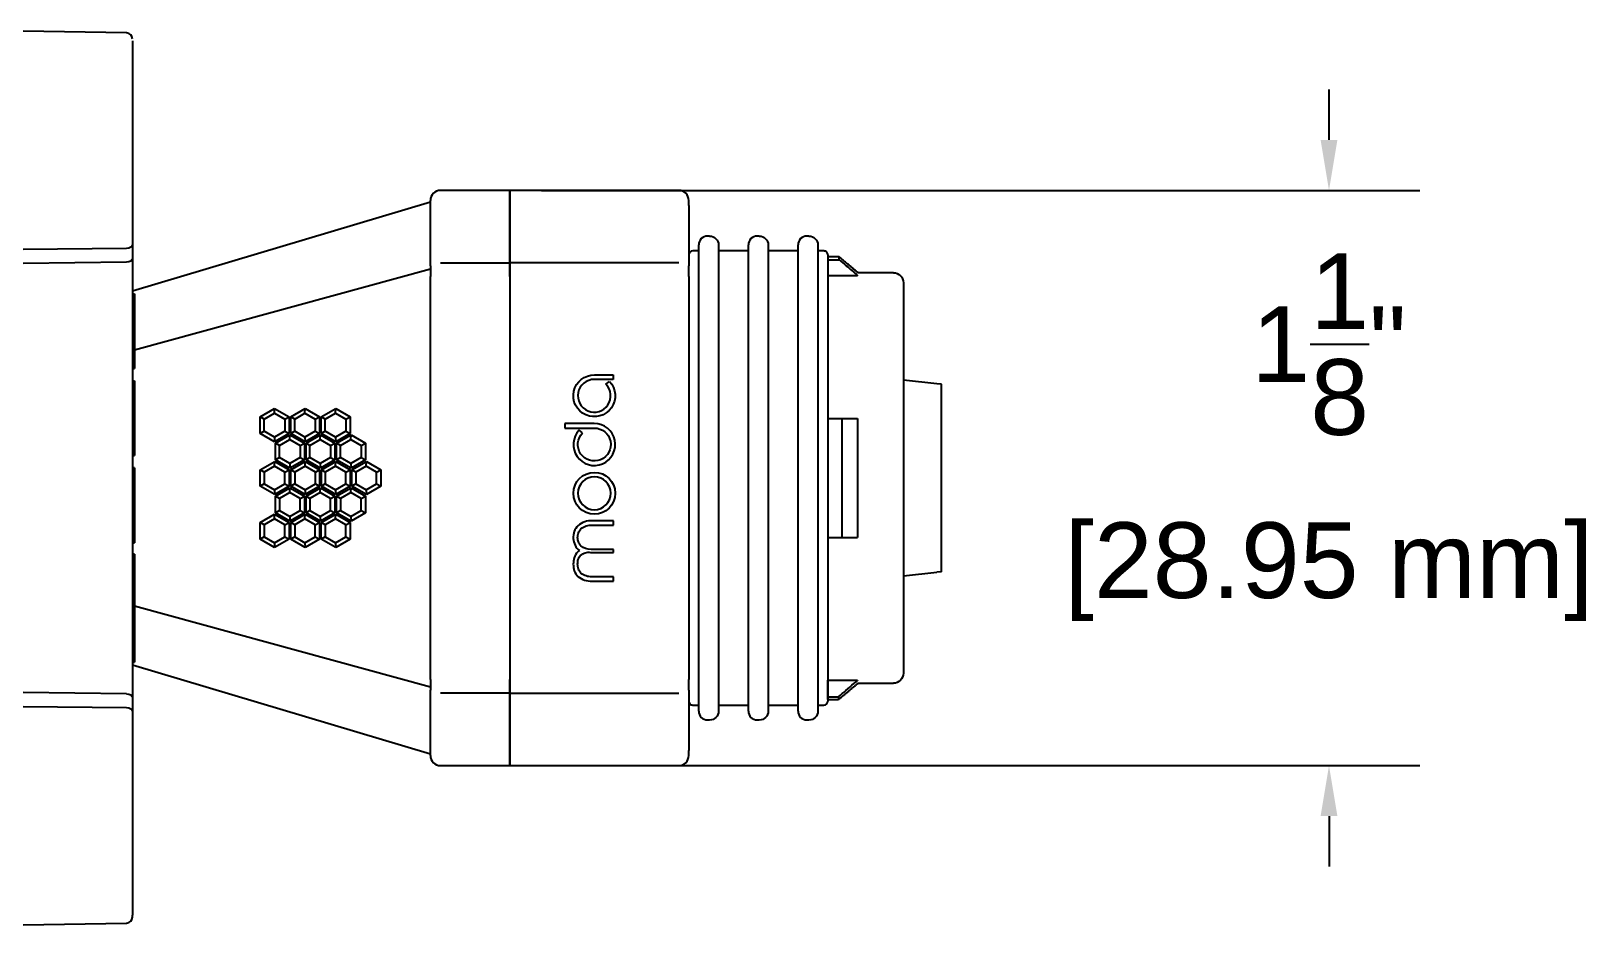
# Model space of a CAD drawing. Header units: inches. Extents: x -1 to 22.2, y 2.7 to 16.5.
# Drawn here: x 16.844 to 19.925, y 13.865 to 15.636 of the extents above; entities that cross this region are included whole.
import ezdxf

# ---------------------------------------------------------------- set-up
doc = ezdxf.new("R2010")
doc.units = ezdxf.units.IN
doc.header["$MEASUREMENT"] = 0
doc.layers.get('Defpoints').update_dxf_attribs({"color": 1})
doc.layers.add('Graze 2.0', color=7, linetype='Continuous')
doc.styles.get("Standard").update_dxf_attribs({"font": 'Arial.ttf'})
doc.dimstyles.new('.1 DIM', dxfattribs={"dimscale": 0, "dimtxt": 0.15, "dimasz": 0.1, "dimexe": 0.18, "dimexo": 0.0625, "dimgap": 0.09, "dimtad": 0, "dimtih": 1, "dimtoh": 1, "dimdec": 5, "dimzin": 0, "dimdsep": 46, "dimlunit": 4, "dimtxsty": 'Standard', "dimcen": 0.09, "dimadec": 0, "dimazin": 0, "dimtfac": 1, "dimtdec": 5, "dimtofl": 0, "dimtmove": 0, "dimatfit": 3, "dimfxl": 1, "dimtolj": 1, "dimtzin": 0, "dimarcsym": 0})

# ---------------------------------------------------------------- blocks, each defined once
blk = doc.blocks.new('*D15')
at = {"layer": 'Defpoints', "color": 0, "lineweight": -2, "transparency": 16777216}
for p, q in [((19.4162, 15.4199), (19.4162, 15.5199)), ((17.8557, 15.3199), (19.5962, 15.3199)), ((17.8557, 14.1802), (19.5962, 14.1802)), ((19.4162, 14.0802), (19.4162, 13.9802))]:
    blk.add_line(p, q, dxfattribs=at)
at = {"layer": 'Defpoints', "color": 0, "transparency": 16777216}
for p in [(17.7932, 15.3199), (17.7932, 14.1802), (19.4162, 14.1802)]:
    blk.add_point(p, dxfattribs=at)
for points in [[(19.3995, 15.4199), (19.4328, 15.4199), (19.4162, 15.3199)], [(19.3995, 14.0802), (19.4328, 14.0802), (19.4162, 14.1802)]]:
    blk.add_solid(points, dxfattribs=at)
at = {"layer": 'Defpoints', "color": 0, "transparency": 16777216, "char_height": 0.15, "attachment_point": 5}
for s, insert in [('\\A1;1{\\H1x;\\S1/8;}"', (19.4162, 15.0155)), ('\\A1;[28.95 mm]', (19.4162, 14.5646))]:
    blk.add_mtext(s, dxfattribs=dict(at, insert=insert))

msp = doc.modelspace()

# ---------------------------------------------------------------- linework, layer by layer
at = {"layer": 'Graze 2.0'}
for p, q in [((17.033585, 15.632016), (16.828655, 15.635593)), ((17.04519, 15.419781), (17.04519, 15.212605)), ((17.793222, 15.319903), (17.655426, 15.319903)), ((18.127867, 15.319903), (17.793222, 15.319903)), ((17.793222, 15.307433), (17.793222, 15.319903)), ((17.793222, 15.319903), (17.793222, 15.307433)), ((17.635741, 15.296858), (17.045193, 15.119944)), ((17.635741, 15.289826), (17.635741, 15.300217)), ((17.635741, 15.283582), (17.635741, 15.289826)), ((17.635741, 15.171638), (17.635741, 15.28335)), ((17.793222, 15.307433), (17.793222, 15.188333)), ((17.793222, 15.188333), (17.793222, 15.307433)), ((18.147552, 15.289826), (18.147552, 15.300217)), ((18.147552, 15.289826), (18.147552, 15.170726)), ((18.188891, 15.229513), (18.184954, 15.229513)), ((18.287316, 15.229513), (18.283379, 15.229513)), ((18.385741, 15.229513), (18.381804, 15.229513)), ((17.033585, 15.205082), (16.828655, 15.202803)), ((17.04519, 15.212605), (17.04519, 15.185067)), ((18.167238, 15.199985), (18.155426, 15.199985)), ((18.265663, 15.199985), (18.206608, 15.199985)), ((18.364088, 15.199985), (18.305033, 15.199985)), ((18.415269, 15.199985), (18.403458, 15.199985)), ((17.033585, 15.177544), (16.828655, 15.175265)), ((17.04519, 15.185067), (17.04519, 14.315027)), ((17.049129, 15.004163), (17.635741, 15.164526)), ((17.635741, 15.170726), (17.635741, 15.171535)), ((17.635741, 15.170726), (17.635741, 15.149598)), ((17.655426, 15.176363), (17.793222, 15.176363)), ((17.793222, 15.149598), (17.793222, 15.188333)), ((17.793222, 15.188333), (17.793222, 15.149598)), ((18.127867, 15.176363), (17.793222, 15.176363)), ((18.147552, 15.149598), (18.147552, 15.170726)), ((18.445562, 15.188174), (18.423143, 15.188174)), ((18.423143, 15.182673), (18.445562, 15.182673)), ((17.635741, 14.350496), (17.635741, 15.149598)), ((17.793222, 15.149598), (17.793222, 14.350496)), ((17.793222, 15.149598), (17.793222, 14.350496)), ((18.147552, 15.149598), (18.147552, 14.350496)), ((18.482198, 15.150552), (18.423143, 15.150552)), ((18.553064, 15.156678), (18.482198, 15.156678)), ((18.482198, 15.150552), (18.482198, 15.151337)), ((17.04519, 15.114864), (17.049127, 15.114864)), ((17.049127, 15.114876), (17.049127, 14.966991)), ((18.167238, 14.467992), (18.167238, 15.032103)), ((18.206608, 15.032103), (18.206608, 14.467992)), ((18.265663, 14.467992), (18.265663, 15.032103)), ((18.305033, 15.032103), (18.305033, 14.467992)), ((18.364088, 14.467992), (18.364088, 15.032103)), ((18.403458, 15.032103), (18.403458, 14.467992)), ((18.423143, 15.032103), (18.423143, 14.467992)), ((18.572749, 15.032103), (18.572749, 14.467992)), ((17.04519, 14.966991), (17.049127, 14.966991)), ((17.04519, 14.942624), (17.049127, 14.942624)), ((17.049127, 14.942624), (17.049127, 14.926723)), ((17.997816, 14.945458), (17.960322, 14.945458)), ((17.96106, 14.954345), (17.997816, 14.954345)), ((17.997816, 14.954345), (17.997816, 14.945458)), ((18.639172, 14.936796), (18.572751, 14.943777)), ((17.04519, 14.926723), (17.049127, 14.926723)), ((17.04519, 14.926723), (17.049127, 14.926723)), ((17.04519, 14.919638), (17.049127, 14.919638)), ((17.049127, 14.926723), (17.049127, 14.919637)), ((17.049127, 14.919638), (17.049127, 14.794384)), ((17.983358, 14.93589), (17.990282, 14.941527)), ((18.648397, 14.935826), (18.639172, 14.936796)), ((18.648397, 14.564268), (18.648397, 14.935826)), ((17.298375, 14.871315), (17.32699, 14.887859)), ((17.326562, 14.87841), (17.32699, 14.887859)), ((17.32699, 14.887859), (17.355605, 14.871315)), ((17.358922, 14.871315), (17.387537, 14.887859)), ((17.387109, 14.87841), (17.387537, 14.887859)), ((17.387537, 14.887859), (17.416152, 14.871315)), ((17.419469, 14.871315), (17.448084, 14.887859)), ((17.447655, 14.87841), (17.448084, 14.887859)), ((17.448084, 14.887859), (17.476699, 14.871315)), ((17.306119, 14.866591), (17.298375, 14.871315)), ((17.298375, 14.838228), (17.298375, 14.871315)), ((17.306119, 14.866591), (17.326562, 14.87841)), ((17.306119, 14.842952), (17.306119, 14.866591)), ((17.326562, 14.87841), (17.347005, 14.866591)), ((17.347005, 14.866591), (17.355605, 14.871315)), ((17.347005, 14.866591), (17.347005, 14.842952)), ((17.355605, 14.871315), (17.355605, 14.838228)), ((17.366665, 14.866591), (17.358922, 14.871315)), ((17.358922, 14.838228), (17.358922, 14.871315)), ((17.366665, 14.866591), (17.387109, 14.87841)), ((17.366665, 14.842952), (17.366665, 14.866591)), ((17.387109, 14.87841), (17.407552, 14.866591)), ((17.407552, 14.866591), (17.416152, 14.871315)), ((17.407552, 14.866591), (17.407552, 14.842952)), ((17.416152, 14.871315), (17.416152, 14.838228)), ((17.427212, 14.866591), (17.419469, 14.871315)), ((17.419469, 14.838228), (17.419469, 14.871315)), ((17.427212, 14.866591), (17.447655, 14.87841)), ((17.427212, 14.842952), (17.427212, 14.866591)), ((17.447655, 14.87841), (17.468099, 14.866591)), ((17.468099, 14.866591), (17.476699, 14.871315)), ((17.468099, 14.866591), (17.468099, 14.842952)), ((17.476699, 14.871315), (17.476699, 14.838228)), ((17.901831, 14.85789), (17.901831, 14.848985)), ((17.960428, 14.85789), (17.901831, 14.85789)), ((18.423143, 14.868157), (18.450702, 14.868157)), ((18.450702, 14.868157), (18.482198, 14.868157)), ((18.450702, 14.868157), (18.450702, 14.631937)), ((18.482198, 14.868157), (18.482198, 14.631937)), ((17.306119, 14.842952), (17.298375, 14.838228)), ((17.32699, 14.821685), (17.298375, 14.838228)), ((17.326562, 14.831133), (17.306119, 14.842952)), ((17.347005, 14.842952), (17.326562, 14.831133)), ((17.326562, 14.831133), (17.32699, 14.821685)), ((17.355605, 14.838228), (17.32699, 14.821685)), ((17.328663, 14.81897), (17.357308, 14.835531)), ((17.336468, 14.814209), (17.328663, 14.81897)), ((17.328663, 14.785848), (17.328663, 14.81897)), ((17.336468, 14.814209), (17.356877, 14.826008)), ((17.347005, 14.842952), (17.355605, 14.838228)), ((17.356877, 14.826008), (17.357308, 14.835531)), ((17.356877, 14.826008), (17.377286, 14.814209)), ((17.357308, 14.835531), (17.385954, 14.81897)), ((17.366665, 14.842952), (17.358922, 14.838228)), ((17.387537, 14.821685), (17.358922, 14.838228)), ((17.387109, 14.831133), (17.366665, 14.842952)), ((17.377286, 14.814209), (17.385954, 14.81897)), ((17.385954, 14.81897), (17.385954, 14.785848)), ((17.407552, 14.842952), (17.387109, 14.831133)), ((17.387109, 14.831133), (17.387537, 14.821685)), ((17.416152, 14.838228), (17.387537, 14.821685)), ((17.38921, 14.81897), (17.417855, 14.835531)), ((17.397015, 14.814209), (17.38921, 14.81897)), ((17.38921, 14.785848), (17.38921, 14.81897)), ((17.397015, 14.814209), (17.417424, 14.826008)), ((17.407552, 14.842952), (17.416152, 14.838228)), ((17.417424, 14.826008), (17.417855, 14.835531)), ((17.417424, 14.826008), (17.437832, 14.814209)), ((17.417855, 14.835531), (17.4465, 14.81897)), ((17.427212, 14.842952), (17.419469, 14.838228)), ((17.448084, 14.821685), (17.419469, 14.838228)), ((17.447655, 14.831133), (17.427212, 14.842952)), ((17.437832, 14.814209), (17.4465, 14.81897)), ((17.4465, 14.81897), (17.4465, 14.785848)), ((17.468099, 14.842952), (17.447655, 14.831133)), ((17.447655, 14.831133), (17.448084, 14.821685)), ((17.476699, 14.838228), (17.448084, 14.821685)), ((17.449757, 14.81897), (17.478402, 14.835531)), ((17.449757, 14.785848), (17.449757, 14.81897)), ((17.457562, 14.814209), (17.449757, 14.81897)), ((17.457562, 14.814209), (17.47797, 14.826008)), ((17.468099, 14.842952), (17.476699, 14.838228)), ((17.47797, 14.826008), (17.478402, 14.835531)), ((17.47797, 14.826008), (17.498379, 14.814209)), ((17.478402, 14.835531), (17.507047, 14.81897)), ((17.498379, 14.814209), (17.507047, 14.81897)), ((17.507047, 14.81897), (17.507047, 14.785848)), ((17.901831, 14.848985), (17.960428, 14.848985)), ((17.937311, 14.839372), (17.93038, 14.845018)), ((17.04519, 14.794384), (17.049127, 14.794384)), ((17.336468, 14.79061), (17.328663, 14.785848)), ((17.336468, 14.79061), (17.336468, 14.814209)), ((17.356877, 14.778811), (17.336468, 14.79061)), ((17.377286, 14.79061), (17.356877, 14.778811)), ((17.377286, 14.814209), (17.377286, 14.79061)), ((17.377286, 14.79061), (17.385954, 14.785848)), ((17.397015, 14.79061), (17.38921, 14.785848)), ((17.397015, 14.79061), (17.397015, 14.814209)), ((17.417424, 14.778811), (17.397015, 14.79061)), ((17.437832, 14.79061), (17.417424, 14.778811)), ((17.437832, 14.814209), (17.437832, 14.79061)), ((17.437832, 14.79061), (17.4465, 14.785848)), ((17.457562, 14.79061), (17.449757, 14.785848)), ((17.457562, 14.79061), (17.457562, 14.814209)), ((17.47797, 14.778811), (17.457562, 14.79061)), ((17.498379, 14.79061), (17.47797, 14.778811)), ((17.498379, 14.814209), (17.498379, 14.79061)), ((17.498379, 14.79061), (17.507047, 14.785848)), ((17.049127, 14.770098), (17.04519, 14.770098)), ((17.049127, 14.770098), (17.049127, 14.621856)), ((17.298518, 14.766551), (17.327066, 14.783056)), ((17.306124, 14.761911), (17.298518, 14.766551)), ((17.298518, 14.733543), (17.298518, 14.766551)), ((17.326645, 14.773775), (17.306124, 14.761911)), ((17.306124, 14.761911), (17.306124, 14.738183)), ((17.326645, 14.773775), (17.327066, 14.783056)), ((17.347166, 14.761911), (17.326645, 14.773775)), ((17.327066, 14.783056), (17.355613, 14.766551)), ((17.357308, 14.769288), (17.328663, 14.785848)), ((17.347166, 14.761911), (17.355613, 14.766551)), ((17.347166, 14.738183), (17.347166, 14.761911)), ((17.355613, 14.766551), (17.355613, 14.733543)), ((17.356877, 14.778811), (17.357308, 14.769288)), ((17.385954, 14.785848), (17.357308, 14.769288)), ((17.359065, 14.766551), (17.387612, 14.783056)), ((17.366671, 14.761911), (17.359065, 14.766551)), ((17.359065, 14.733543), (17.359065, 14.766551)), ((17.387192, 14.773775), (17.366671, 14.761911)), ((17.366671, 14.761911), (17.366671, 14.738183)), ((17.387192, 14.773775), (17.387612, 14.783056)), ((17.407713, 14.761911), (17.387192, 14.773775)), ((17.387612, 14.783056), (17.416159, 14.766551)), ((17.417855, 14.769288), (17.38921, 14.785848)), ((17.407713, 14.761911), (17.416159, 14.766551)), ((17.407713, 14.738183), (17.407713, 14.761911)), ((17.416159, 14.766551), (17.416159, 14.733543)), ((17.417424, 14.778811), (17.417855, 14.769288)), ((17.4465, 14.785848), (17.417855, 14.769288)), ((17.419612, 14.766551), (17.448159, 14.783056)), ((17.427218, 14.761911), (17.419612, 14.766551)), ((17.419612, 14.733543), (17.419612, 14.766551)), ((17.447739, 14.773775), (17.427218, 14.761911)), ((17.427218, 14.761911), (17.427218, 14.738183)), ((17.447739, 14.773775), (17.448159, 14.783056)), ((17.46826, 14.761911), (17.447739, 14.773775)), ((17.448159, 14.783056), (17.476706, 14.766551)), ((17.478402, 14.769288), (17.449757, 14.785848)), ((17.46826, 14.761911), (17.476706, 14.766551)), ((17.46826, 14.738183), (17.46826, 14.761911)), ((17.476706, 14.766551), (17.476706, 14.733543)), ((17.47797, 14.778811), (17.478402, 14.769288)), ((17.507047, 14.785848), (17.478402, 14.769288)), ((17.480159, 14.766551), (17.508706, 14.783056)), ((17.487764, 14.761911), (17.480159, 14.766551)), ((17.480159, 14.733543), (17.480159, 14.766551)), ((17.508285, 14.773775), (17.487764, 14.761911)), ((17.487764, 14.761911), (17.487764, 14.738183)), ((17.508285, 14.773775), (17.508706, 14.783056)), ((17.528806, 14.761911), (17.508285, 14.773775)), ((17.508706, 14.783056), (17.537253, 14.766551)), ((17.528806, 14.761911), (17.537253, 14.766551)), ((17.528806, 14.738183), (17.528806, 14.761911)), ((17.537253, 14.766551), (17.537253, 14.733543)), ((17.306124, 14.738183), (17.298518, 14.733543)), ((17.327066, 14.717039), (17.298518, 14.733543)), ((17.306124, 14.738183), (17.326645, 14.726319)), ((17.326645, 14.726319), (17.347166, 14.738183)), ((17.355613, 14.733543), (17.327066, 14.717039)), ((17.328663, 14.714246), (17.357308, 14.730807)), ((17.347166, 14.738183), (17.355613, 14.733543)), ((17.356877, 14.721283), (17.357308, 14.730807)), ((17.357308, 14.730807), (17.385954, 14.714246)), ((17.366671, 14.738183), (17.359065, 14.733543)), ((17.387612, 14.717039), (17.359065, 14.733543)), ((17.366671, 14.738183), (17.387192, 14.726319)), ((17.387192, 14.726319), (17.407713, 14.738183)), ((17.416159, 14.733543), (17.387612, 14.717039)), ((17.38921, 14.714246), (17.417855, 14.730807)), ((17.407713, 14.738183), (17.416159, 14.733543)), ((17.417424, 14.721283), (17.417855, 14.730807)), ((17.417855, 14.730807), (17.4465, 14.714246)), ((17.427218, 14.738183), (17.419612, 14.733543)), ((17.448159, 14.717039), (17.419612, 14.733543)), ((17.427218, 14.738183), (17.447739, 14.726319)), ((17.447739, 14.726319), (17.46826, 14.738183)), ((17.476706, 14.733543), (17.448159, 14.717039)), ((17.449757, 14.714246), (17.478402, 14.730807)), ((17.46826, 14.738183), (17.476706, 14.733543)), ((17.47797, 14.721283), (17.478402, 14.730807)), ((17.478402, 14.730807), (17.507047, 14.714246)), ((17.487764, 14.738183), (17.480159, 14.733543)), ((17.508706, 14.717039), (17.480159, 14.733543)), ((17.487764, 14.738183), (17.508285, 14.726319)), ((17.508285, 14.726319), (17.528806, 14.738183)), ((17.537253, 14.733543), (17.508706, 14.717039)), ((17.528806, 14.738183), (17.537253, 14.733543)), ((17.326645, 14.726319), (17.327066, 14.717039)), ((17.336468, 14.709484), (17.328663, 14.714246)), ((17.328663, 14.681124), (17.328663, 14.714246)), ((17.356877, 14.721283), (17.336468, 14.709484)), ((17.336468, 14.709484), (17.336468, 14.685886)), ((17.377286, 14.709484), (17.356877, 14.721283)), ((17.377286, 14.709484), (17.385954, 14.714246)), ((17.377286, 14.685886), (17.377286, 14.709484)), ((17.385954, 14.714246), (17.385954, 14.681124)), ((17.387192, 14.726319), (17.387612, 14.717039)), ((17.397015, 14.709484), (17.38921, 14.714246)), ((17.38921, 14.681124), (17.38921, 14.714246)), ((17.417424, 14.721283), (17.397015, 14.709484)), ((17.397015, 14.709484), (17.397015, 14.685886)), ((17.437832, 14.709484), (17.417424, 14.721283)), ((17.437832, 14.709484), (17.4465, 14.714246)), ((17.437832, 14.685886), (17.437832, 14.709484)), ((17.4465, 14.714246), (17.4465, 14.681124)), ((17.447739, 14.726319), (17.448159, 14.717039)), ((17.457562, 14.709484), (17.449757, 14.714246)), ((17.449757, 14.681124), (17.449757, 14.714246)), ((17.47797, 14.721283), (17.457562, 14.709484)), ((17.457562, 14.709484), (17.457562, 14.685886)), ((17.498379, 14.709484), (17.47797, 14.721283)), ((17.498379, 14.709484), (17.507047, 14.714246)), ((17.498379, 14.685886), (17.498379, 14.709484)), ((17.507047, 14.714246), (17.507047, 14.681124)), ((17.508285, 14.726319), (17.508706, 14.717039)), ((18.001935, 14.7201), (18.001935, 14.719436)), ((17.298375, 14.661866), (17.32699, 14.67841)), ((17.326562, 14.668961), (17.306119, 14.657142)), ((17.326562, 14.668961), (17.32699, 14.67841)), ((17.347005, 14.657142), (17.326562, 14.668961)), ((17.32699, 14.67841), (17.355605, 14.661866)), ((17.336468, 14.685886), (17.328663, 14.681124)), ((17.357308, 14.664563), (17.328663, 14.681124)), ((17.336468, 14.685886), (17.356877, 14.674087)), ((17.356877, 14.674087), (17.377286, 14.685886)), ((17.356877, 14.674087), (17.357308, 14.664563)), ((17.385954, 14.681124), (17.357308, 14.664563)), ((17.358922, 14.661866), (17.387537, 14.67841)), ((17.387109, 14.668961), (17.366665, 14.657142)), ((17.377286, 14.685886), (17.385954, 14.681124)), ((17.387109, 14.668961), (17.387537, 14.67841)), ((17.407552, 14.657142), (17.387109, 14.668961)), ((17.387537, 14.67841), (17.416152, 14.661866)), ((17.397015, 14.685886), (17.38921, 14.681124)), ((17.417855, 14.664563), (17.38921, 14.681124)), ((17.397015, 14.685886), (17.417424, 14.674087)), ((17.417424, 14.674087), (17.437832, 14.685886)), ((17.417424, 14.674087), (17.417855, 14.664563)), ((17.4465, 14.681124), (17.417855, 14.664563)), ((17.419469, 14.661866), (17.448084, 14.67841)), ((17.447655, 14.668961), (17.427212, 14.657142)), ((17.437832, 14.685886), (17.4465, 14.681124)), ((17.447655, 14.668961), (17.448084, 14.67841)), ((17.468099, 14.657142), (17.447655, 14.668961)), ((17.448084, 14.67841), (17.476699, 14.661866)), ((17.457562, 14.685886), (17.449757, 14.681124)), ((17.478402, 14.664563), (17.449757, 14.681124)), ((17.457562, 14.685886), (17.47797, 14.674087)), ((17.47797, 14.674087), (17.498379, 14.685886)), ((17.47797, 14.674087), (17.478402, 14.664563)), ((17.507047, 14.681124), (17.478402, 14.664563)), ((17.498379, 14.685886), (17.507047, 14.681124)), ((17.998347, 14.665301), (17.956809, 14.665301)), ((17.998347, 14.656593), (17.998347, 14.665301)), ((17.306119, 14.657142), (17.298375, 14.661866)), ((17.298375, 14.628779), (17.298375, 14.661866)), ((17.306119, 14.657142), (17.306119, 14.633504)), ((17.347005, 14.657142), (17.355605, 14.661866)), ((17.347005, 14.633504), (17.347005, 14.657142)), ((17.355605, 14.661866), (17.355605, 14.628779)), ((17.366665, 14.657142), (17.358922, 14.661866)), ((17.358922, 14.628779), (17.358922, 14.661866)), ((17.366665, 14.657142), (17.366665, 14.633504)), ((17.407552, 14.657142), (17.416152, 14.661866)), ((17.407552, 14.633504), (17.407552, 14.657142)), ((17.416152, 14.661866), (17.416152, 14.628779)), ((17.427212, 14.657142), (17.419469, 14.661866)), ((17.419469, 14.628779), (17.419469, 14.661866)), ((17.427212, 14.657142), (17.427212, 14.633504)), ((17.468099, 14.657142), (17.476699, 14.661866)), ((17.468099, 14.633504), (17.468099, 14.657142)), ((17.476699, 14.661866), (17.476699, 14.628779)), ((17.956501, 14.656593), (17.998347, 14.656593)), ((17.04519, 14.621856), (17.049127, 14.621856)), ((17.306119, 14.633504), (17.298375, 14.628779)), ((17.32699, 14.612236), (17.298375, 14.628779)), ((17.306119, 14.633504), (17.326562, 14.621685)), ((17.326562, 14.621685), (17.347005, 14.633504)), ((17.326562, 14.621685), (17.32699, 14.612236)), ((17.355605, 14.628779), (17.32699, 14.612236)), ((17.347005, 14.633504), (17.355605, 14.628779)), ((17.366665, 14.633504), (17.358922, 14.628779)), ((17.387537, 14.612236), (17.358922, 14.628779)), ((17.366665, 14.633504), (17.387109, 14.621685)), ((17.387109, 14.621685), (17.407552, 14.633504)), ((17.387109, 14.621685), (17.387537, 14.612236)), ((17.416152, 14.628779), (17.387537, 14.612236)), ((17.407552, 14.633504), (17.416152, 14.628779)), ((17.427212, 14.633504), (17.419469, 14.628779)), ((17.448084, 14.612236), (17.419469, 14.628779)), ((17.427212, 14.633504), (17.447655, 14.621685)), ((17.447655, 14.621685), (17.468099, 14.633504)), ((17.447655, 14.621685), (17.448084, 14.612236)), ((17.476699, 14.628779), (17.448084, 14.612236)), ((17.468099, 14.633504), (17.476699, 14.628779)), ((17.998347, 14.608441), (17.953912, 14.608441)), ((17.998347, 14.602702), (17.998347, 14.608441)), ((18.423143, 14.631937), (18.450702, 14.631937)), ((18.450702, 14.631937), (18.482198, 14.631937)), ((17.049127, 14.598825), (17.04519, 14.598825)), ((17.04519, 14.581305), (17.049127, 14.581305)), ((17.049127, 14.598825), (17.049127, 14.581305)), ((17.953032, 14.602702), (17.998347, 14.602702)), ((17.998347, 14.554524), (17.95555, 14.554524)), ((17.955763, 14.545813), (17.998347, 14.545813)), ((17.998347, 14.545813), (17.998347, 14.554524)), ((18.572751, 14.556317), (18.639172, 14.563298)), ((18.648397, 14.564268), (18.639172, 14.563298)), ((17.04519, 14.493634), (17.049127, 14.493634)), ((17.04519, 14.48808), (17.049127, 14.48808)), ((17.049127, 14.493634), (17.049127, 14.48808)), ((17.635741, 14.335568), (17.049129, 14.495932)), ((17.04519, 14.401977), (17.049127, 14.401977)), ((17.049127, 14.401977), (17.049127, 14.385219)), ((17.04519, 14.385219), (17.049127, 14.385219)), ((17.045193, 14.38015), (17.635741, 14.203236)), ((17.635741, 14.350496), (17.635741, 14.329368)), ((17.635741, 14.328559), (17.635741, 14.329368)), ((17.635741, 14.216745), (17.635741, 14.328456)), ((17.793222, 14.311761), (17.793222, 14.350496)), ((17.793222, 14.350496), (17.793222, 14.311761)), ((18.147552, 14.329368), (18.147552, 14.350496)), ((18.147552, 14.329368), (18.147552, 14.210268)), ((18.423143, 14.316444), (18.423143, 14.349539)), ((18.423143, 14.349539), (18.482198, 14.349539)), ((18.482198, 14.349539), (18.482198, 14.348889)), ((18.482198, 14.343416), (18.553064, 14.343416)), ((17.033585, 14.32255), (16.828655, 14.324829)), ((16.828655, 14.297291), (17.033585, 14.295012)), ((17.04519, 14.315027), (17.04519, 14.287489)), ((17.793222, 14.323731), (17.655426, 14.323731)), ((17.793222, 14.323731), (18.127867, 14.323731)), ((17.793222, 14.311761), (17.793222, 14.192661)), ((17.793222, 14.192661), (17.793222, 14.311761)), ((18.147552, 14.308001), (18.147552, 14.307983)), ((18.155426, 14.300109), (18.167238, 14.300109)), ((18.206608, 14.300109), (18.265663, 14.300109)), ((18.305033, 14.300109), (18.364088, 14.300109)), ((18.403458, 14.300109), (18.415269, 14.300109)), ((18.423143, 14.310999), (18.423143, 14.316444)), ((18.423143, 14.316444), (18.444259, 14.316444)), ((18.423143, 14.310999), (18.444259, 14.310999)), ((17.04519, 14.287489), (17.04519, 14.080313)), ((18.184954, 14.270582), (18.188891, 14.270582)), ((18.283379, 14.270582), (18.287316, 14.270582)), ((18.381804, 14.270582), (18.385741, 14.270582)), ((17.635741, 14.210268), (17.635741, 14.216512)), ((17.635741, 14.199877), (17.635741, 14.210268)), ((18.147552, 14.199877), (18.147552, 14.210268)), ((17.655426, 14.180192), (17.793222, 14.180192)), ((17.793222, 14.192661), (17.793222, 14.180192)), ((17.793222, 14.180192), (17.793222, 14.192661)), ((17.793222, 14.180192), (18.127867, 14.180192)), ((16.828655, 13.864501), (17.033585, 13.868078)), ((17.04519, 13.879887), (17.04519, 13.884064))]:
    msp.add_line(p, q, dxfattribs=at)
at = {"layer": 'Graze 2.0', "extrusion": (0, 0, -1)}
msp.add_circle((-17.960429, 14.719768), 0.032603, dxfattribs=at)
at = {"layer": 'Graze 2.0'}
for centre, radius, start, end in [((17.033379, 15.620207), 0.011811, 0, 89), ((17.655426, 15.300217), 0.019685, 90, 180), ((18.127867, 15.300217), 0.019685, 0, 90), ((17.960322, 14.912943), 0.032515, 90, 44.889184), ((17.960428, 14.816383), 0.041507, 136.378915, 90), ((17.95456, 14.624218), 0.041145, 86.867796, 130.400317), ((17.94452, 14.585339), 0.024985, 122.311824, 133.890986), ((17.953427, 14.585001), 0.039258, 229.548205, 273.411243), ((17.655426, 14.199877), 0.019685, 180, 270), ((18.127867, 14.199877), 0.019685, 270, 0), ((17.033379, 13.879887), 0.011811, 271, 0)]:
    msp.add_arc(centre, radius, start, end, dxfattribs=at)
at = {"layer": 'Graze 2.0', "extrusion": (-8.3774e-21, 0.000136818, -1)}
for centre, start, end in [((-18.188891, 15.211634, 0.002018), 90.01495, 179.473907), ((-18.287316, 15.211634, 0.002018), 90.01495, 179.473907), ((-18.385741, 15.211634, 0.002018), 90.010708, 179.473866), ((-18.188891, 14.288135, 0.002018), 180, 270.010708), ((-18.287316, 14.288135, 0.002018), 180, 270.010708), ((-18.385741, 14.288135, 0.002018), 180, 270.01495)]:
    msp.add_arc(centre, 0.017717, start, end, dxfattribs=at)
at = {"layer": 'Graze 2.0', "extrusion": (0, 0, -1)}
for centre, radius, start, end in [((-18.553064, 15.136993), 0.019685, 89.91862, 180.004909), ((-17.960322, 14.912943), 0.041408, 136.346442, 91.021275), ((-17.960428, 14.816383), 0.032603, 90, 44.840768), ((-17.960429, 14.719768), 0.041508, 180.458335, 179.541665), ((-17.954668, 14.623735), 0.032909, 50.566498, 93.191887), ((-17.953466, 14.639321), 0.030882, 269.172828, 309.685672), ((-17.95354, 14.585471), 0.031013, 266.283525, 309.474674), ((-18.553064, 14.363101), 0.019685, 179.995091, 269.91862)]:
    msp.add_arc(centre, radius, start, end, dxfattribs=at)
at = {"layer": 'Graze 2.0'}
for centre, major_axis, ratio, start_param, end_param in [((18.184954, 15.211796), (-0.017717, 0), 0.99999999, 4.71210226, 6.28317905), ((18.283379, 15.211796), (-0.017717, 0), 0.99999999, 4.71210226, 6.28317905), ((18.381804, 15.211796), (-0.017717, 0), 0.99999999, 4.71210226, 6.28317905), ((18.155426, 15.192111), (-0.007874, 0), 0.99999999, 4.7135921, 6.28317075), ((18.415269, 15.192111), (-0.007874, 0), 0.99999998, 3.14161374, 4.71752571), ((18.155426, 14.307983), (-0.007874, 0), 0.99999999, 0, 1.57199945), ((18.415269, 14.307983), (-0.007874, 0), 0.99999998, 1.57593306, 3.14157157), ((18.184954, 14.288298), (-0.017717, 0), 0.99999999, 0, 1.57050961), ((18.283379, 14.288298), (-0.017717, 0), 0.99999999, 0, 1.57050961), ((18.381804, 14.288298), (-0.017717, 0), 0.99999999, 0, 1.57050961)]:
    msp.add_ellipse(centre, major_axis=major_axis, ratio=ratio, start_param=start_param, end_param=end_param, dxfattribs=at)
at = {"layer": 'Graze 2.0', "extrusion": (0, 0, -1)}
for centre, start_param, end_param in [((17.033379, 15.212605), 0, 1.55334303), ((17.033379, 15.185067), 0, 1.55334303), ((17.033379, 14.315027), 4.72984227, 6.28318531), ((17.033379, 14.287489), 4.72984227, 6.28318531)]:
    msp.add_ellipse(centre, major_axis=(0.011811, 0), ratio=0.63707026, start_param=start_param, end_param=end_param, dxfattribs=at)
at = {"layer": 'Graze 2.0'}
for points, knots in [([(17.04519, 15.61603), (17.04519, 15.605331), (17.04519, 15.592739), (17.04519, 15.565071), (17.04519, 15.550015), (17.04519, 15.533946)], [0, 0, 0, 0, 0.5, 0.5, 1, 1, 1, 1]), ([(17.04519, 15.533946), (17.04519, 15.527979), (17.04519, 15.520535), (17.04519, 15.50337), (17.04519, 15.493897), (17.04519, 15.473931), (17.04519, 15.463294), (17.04519, 15.441829), (17.04519, 15.430844), (17.04519, 15.419781)], [0, 0, 0, 0, 0.25, 0.25, 0.5, 0.5, 0.75, 0.75, 1, 1, 1, 1]), ([(18.167238, 15.032103), (18.167238, 15.039304), (18.167238, 15.046421), (18.167238, 15.060494), (18.167238, 15.067499), (18.167238, 15.087707), (18.167238, 15.100321), (18.167238, 15.123683), (18.167238, 15.134119), (18.167238, 15.153061), (18.167238, 15.16154), (18.167238, 15.176228), (18.167238, 15.182532), (18.167238, 15.193337), (18.167238, 15.197816), (18.167238, 15.208329), (18.167238, 15.211768), (18.167238, 15.211796)], [0, 0, 0, 0, 0.06255871, 0.06255871, 0.12511742, 0.12511742, 0.25023484, 0.25023484, 0.37535226, 0.37535226, 0.50046968, 0.50046968, 0.6255871, 0.6255871, 0.75070452, 0.75070452, 1, 1, 1, 1]), ([(18.206608, 15.211796), (18.206608, 15.211796), (18.206608, 15.211796), (18.206608, 15.211804), (18.206608, 15.208377), (18.206608, 15.19773), (18.206608, 15.193248), (18.206608, 15.182491), (18.206608, 15.176199), (18.206608, 15.161449), (18.206608, 15.152958), (18.206608, 15.134083), (18.206608, 15.123569), (18.206608, 15.100187), (18.206608, 15.08758), (18.206608, 15.060461), (18.206608, 15.046504), (18.206608, 15.032103)], [0, 0, 0, 0, 0.00005172, 0.00005172, 0.25003879, 0.25003879, 0.37503233, 0.37503233, 0.50002586, 0.50002586, 0.6250194, 0.6250194, 0.75001293, 0.75001293, 0.87500647, 0.87500647, 1, 1, 1, 1]), ([(18.265663, 15.032103), (18.265663, 15.039304), (18.265663, 15.046421), (18.265663, 15.060494), (18.265663, 15.067499), (18.265663, 15.087707), (18.265663, 15.100321), (18.265663, 15.123683), (18.265663, 15.134119), (18.265663, 15.153061), (18.265663, 15.16154), (18.265663, 15.176228), (18.265663, 15.182532), (18.265663, 15.193337), (18.265663, 15.197816), (18.265663, 15.208329), (18.265663, 15.211768), (18.265663, 15.211796)], [0, 0, 0, 0, 0.06255871, 0.06255871, 0.12511742, 0.12511742, 0.25023484, 0.25023484, 0.37535226, 0.37535226, 0.50046968, 0.50046968, 0.6255871, 0.6255871, 0.75070452, 0.75070452, 1, 1, 1, 1]), ([(18.305033, 15.211796), (18.305033, 15.211796), (18.305033, 15.211796), (18.305033, 15.211804), (18.305033, 15.208377), (18.305033, 15.19773), (18.305033, 15.193248), (18.305033, 15.182491), (18.305033, 15.176199), (18.305033, 15.161449), (18.305033, 15.152958), (18.305033, 15.134083), (18.305033, 15.123569), (18.305033, 15.100187), (18.305033, 15.08758), (18.305033, 15.060461), (18.305033, 15.046504), (18.305033, 15.032103)], [0, 0, 0, 0, 0.00005172, 0.00005172, 0.25003879, 0.25003879, 0.37503233, 0.37503233, 0.50002586, 0.50002586, 0.6250194, 0.6250194, 0.75001293, 0.75001293, 0.87500647, 0.87500647, 1, 1, 1, 1]), ([(18.364088, 15.032103), (18.364088, 15.039304), (18.364088, 15.046421), (18.364088, 15.060494), (18.364088, 15.067499), (18.364088, 15.087707), (18.364088, 15.100321), (18.364088, 15.123683), (18.364088, 15.134119), (18.364088, 15.153061), (18.364088, 15.16154), (18.364088, 15.176228), (18.364088, 15.182532), (18.364088, 15.193337), (18.364088, 15.197816), (18.364088, 15.208329), (18.364088, 15.211768), (18.364088, 15.211796)], [0, 0, 0, 0, 0.06255871, 0.06255871, 0.12511742, 0.12511742, 0.25023484, 0.25023484, 0.37535226, 0.37535226, 0.50046968, 0.50046968, 0.6255871, 0.6255871, 0.75070452, 0.75070452, 1, 1, 1, 1]), ([(18.403458, 15.211796), (18.403458, 15.211796), (18.403458, 15.211796), (18.403458, 15.211804), (18.403458, 15.208377), (18.403458, 15.19773), (18.403458, 15.193248), (18.403458, 15.182491), (18.403458, 15.176199), (18.403458, 15.161449), (18.403458, 15.152958), (18.403458, 15.134083), (18.403458, 15.123569), (18.403458, 15.100187), (18.403458, 15.08758), (18.403458, 15.060461), (18.403458, 15.046504), (18.403458, 15.032103)], [0, 0, 0, 0, 0.00005172, 0.00005172, 0.25003879, 0.25003879, 0.37503233, 0.37503233, 0.50002586, 0.50002586, 0.6250194, 0.6250194, 0.75001293, 0.75001293, 0.87500647, 0.87500647, 1, 1, 1, 1]), ([(18.423143, 15.192101), (18.423143, 15.192108), (18.423143, 15.192111), (18.423143, 15.192116), (18.423143, 15.191348), (18.423143, 15.188291), (18.423143, 15.186005), (18.423143, 15.179868), (18.423143, 15.176009), (18.423143, 15.166521), (18.423143, 15.160919), (18.423143, 15.148003), (18.423143, 15.140664), (18.423143, 15.123817), (18.423143, 15.11453), (18.423143, 15.093886), (18.423143, 15.082432), (18.423143, 15.058224), (18.423143, 15.04521), (18.423143, 15.032103)], [0, 0, 0, 0, 0.00797059, 0.00797059, 0.13197427, 0.13197427, 0.25597795, 0.25597795, 0.37998162, 0.37998162, 0.5039853, 0.5039853, 0.62798897, 0.62798897, 0.75199265, 0.75199265, 0.87599632, 0.87599632, 1, 1, 1, 1]), ([(18.445562, 15.182673), (18.445574, 15.182664), (18.445585, 15.182654), (18.450299, 15.178628), (18.455, 15.174611), (18.467201, 15.164176), (18.474699, 15.157755), (18.482198, 15.151337)], [0, 0, 0, 0, 0.00094584, 0.00094584, 0.38573997, 0.38573997, 1, 1, 1, 1]), ([(18.572749, 15.136993), (18.572749, 15.136993), (18.572749, 15.136993), (18.572749, 15.136996), (18.572749, 15.136516), (18.572749, 15.134601), (18.572749, 15.133169), (18.572749, 15.129331), (18.572749, 15.126931), (18.572749, 15.121057), (18.572749, 15.117567), (18.572749, 15.109399), (18.572749, 15.104772), (18.572749, 15.094199), (18.572749, 15.088194), (18.572749, 15.078171), (18.572749, 15.074649), (18.572749, 15.067172), (18.572749, 15.06319), (18.572749, 15.050767), (18.572749, 15.041575), (18.572749, 15.032103)], [0, 0, 0, 0, 0.00008133, 0.00008133, 0.12507116, 0.12507116, 0.250061, 0.250061, 0.37505083, 0.37505083, 0.50004066, 0.50004066, 0.6250305, 0.6250305, 0.75002033, 0.75002033, 0.81251525, 0.81251525, 0.87501017, 0.87501017, 1, 1, 1, 1]), ([(17.927894, 14.655551), (17.924825, 14.652606), (17.921949, 14.648215), (17.919045, 14.639399), (17.918591, 14.634829), (17.91924, 14.621329), (17.923558, 14.611775), (17.931165, 14.606456)], [0, 0, 0, 0, 0.25, 0.25, 0.5, 0.5, 1, 1, 1, 1]), ([(17.933745, 14.615555), (17.931592, 14.617756), (17.929832, 14.620355), (17.927797, 14.626141), (17.927411, 14.629287), (17.927393, 14.635414), (17.927828, 14.638527), (17.929859, 14.644321), (17.931569, 14.646983), (17.933765, 14.649153)], [0, 0, 0, 0, 0.25, 0.25, 0.5, 0.5, 0.75, 0.75, 1, 1, 1, 1]), ([(17.927198, 14.603345), (17.924358, 14.600431), (17.921789, 14.596041), (17.919247, 14.587616), (17.918772, 14.583402), (17.918719, 14.574856), (17.919279, 14.570445), (17.922231, 14.562073), (17.924992, 14.55805), (17.927956, 14.555128)], [0, 0, 0, 0, 0.25, 0.25, 0.5, 0.5, 0.75, 0.75, 1, 1, 1, 1]), ([(17.049127, 14.581305), (17.049127, 14.576046), (17.049127, 14.568203), (17.049127, 14.552462), (17.049127, 14.544301), (17.049127, 14.520194), (17.049127, 14.503133), (17.049127, 14.493634)], [0, 0, 0, 0, 0.25, 0.25, 0.5, 0.5, 1, 1, 1, 1]), ([(17.933824, 14.561532), (17.931559, 14.56384), (17.929774, 14.566562), (17.927724, 14.572718), (17.927374, 14.575982), (17.927432, 14.582409), (17.927727, 14.585669), (17.929487, 14.591831), (17.93119, 14.59467), (17.933338, 14.597081)], [0, 0, 0, 0, 0.25, 0.25, 0.5, 0.5, 0.75, 0.75, 1, 1, 1, 1]), ([(17.933338, 14.597081), (17.936071, 14.599313), (17.939183, 14.600954), (17.945986, 14.602863), (17.949549, 14.603112), (17.953032, 14.602702)], [0, 0, 0, 0, 0.5, 0.5, 1, 1, 1, 1]), ([(17.049127, 14.48808), (17.049127, 14.482875), (17.049127, 14.475035), (17.049127, 14.459992), (17.049127, 14.452467), (17.049127, 14.437206), (17.049127, 14.429328), (17.049127, 14.414379), (17.049127, 14.407195), (17.049127, 14.401977)], [0, 0, 0, 0, 0.25, 0.25, 0.5, 0.5, 0.75, 0.75, 1, 1, 1, 1]), ([(18.167238, 14.288298), (18.167238, 14.288298), (18.167238, 14.288298), (18.167238, 14.288295), (18.167238, 14.291725), (18.167238, 14.302378), (18.167238, 14.306854), (18.167238, 14.317614), (18.167238, 14.323912), (18.167238, 14.338666), (18.167238, 14.347149), (18.167238, 14.36602), (18.167238, 14.376551), (18.167238, 14.399918), (18.167238, 14.412533), (18.167238, 14.439639), (18.167238, 14.453593), (18.167238, 14.467992)], [0, 0, 0, 0, 0.00092247, 0.00092247, 0.25069186, 0.25069186, 0.37557655, 0.37557655, 0.50046124, 0.50046124, 0.62534593, 0.62534593, 0.75023062, 0.75023062, 0.87511531, 0.87511531, 1, 1, 1, 1]), ([(18.206608, 14.467992), (18.206608, 14.460795), (18.206608, 14.453683), (18.206608, 14.439624), (18.206608, 14.432627), (18.206608, 14.412418), (18.206608, 14.399817), (18.206608, 14.37645), (18.206608, 14.365999), (18.206608, 14.347062), (18.206608, 14.338584), (18.206608, 14.32389), (18.206608, 14.31758), (18.206608, 14.306773), (18.206608, 14.302294), (18.206608, 14.29175), (18.206608, 14.288308), (18.206608, 14.288298)], [0, 0, 0, 0, 0.06250636, 0.06250636, 0.12501272, 0.12501272, 0.25002543, 0.25002543, 0.37503815, 0.37503815, 0.50005086, 0.50005086, 0.62506358, 0.62506358, 0.75007629, 0.75007629, 1, 1, 1, 1]), ([(18.265663, 14.288298), (18.265663, 14.288298), (18.265663, 14.288298), (18.265663, 14.288295), (18.265663, 14.291725), (18.265663, 14.302378), (18.265663, 14.306854), (18.265663, 14.317614), (18.265663, 14.323912), (18.265663, 14.338666), (18.265663, 14.347149), (18.265663, 14.36602), (18.265663, 14.376551), (18.265663, 14.399918), (18.265663, 14.412533), (18.265663, 14.439639), (18.265663, 14.453593), (18.265663, 14.467992)], [0, 0, 0, 0, 0.00092247, 0.00092247, 0.25069185, 0.25069185, 0.37557654, 0.37557654, 0.50046123, 0.50046123, 0.62534593, 0.62534593, 0.75023062, 0.75023062, 0.87511531, 0.87511531, 1, 1, 1, 1]), ([(18.305033, 14.467992), (18.305033, 14.460795), (18.305033, 14.453683), (18.305033, 14.439624), (18.305033, 14.432627), (18.305033, 14.412418), (18.305033, 14.399817), (18.305033, 14.37645), (18.305033, 14.365999), (18.305033, 14.347062), (18.305033, 14.338584), (18.305033, 14.32389), (18.305033, 14.31758), (18.305033, 14.306773), (18.305033, 14.302294), (18.305033, 14.29175), (18.305033, 14.288308), (18.305033, 14.288298)], [0, 0, 0, 0, 0.06250636, 0.06250636, 0.12501272, 0.12501272, 0.25002543, 0.25002543, 0.37503815, 0.37503815, 0.50005086, 0.50005086, 0.62506358, 0.62506358, 0.75007629, 0.75007629, 1, 1, 1, 1]), ([(18.364088, 14.288298), (18.364088, 14.288298), (18.364088, 14.288298), (18.364088, 14.288295), (18.364088, 14.291725), (18.364088, 14.302378), (18.364088, 14.306854), (18.364088, 14.317614), (18.364088, 14.323912), (18.364088, 14.338666), (18.364088, 14.347149), (18.364088, 14.36602), (18.364088, 14.376551), (18.364088, 14.399918), (18.364088, 14.412533), (18.364088, 14.439639), (18.364088, 14.453593), (18.364088, 14.467992)], [0, 0, 0, 0, 0.00092247, 0.00092247, 0.25069186, 0.25069186, 0.37557655, 0.37557655, 0.50046124, 0.50046124, 0.62534593, 0.62534593, 0.75023062, 0.75023062, 0.87511531, 0.87511531, 1, 1, 1, 1]), ([(18.403458, 14.467992), (18.403458, 14.460795), (18.403458, 14.453683), (18.403458, 14.439624), (18.403458, 14.432627), (18.403458, 14.412418), (18.403458, 14.399817), (18.403458, 14.37645), (18.403458, 14.365999), (18.403458, 14.347062), (18.403458, 14.338584), (18.403458, 14.32389), (18.403458, 14.31758), (18.403458, 14.306773), (18.403458, 14.302294), (18.403458, 14.29175), (18.403458, 14.288308), (18.403458, 14.288298)], [0, 0, 0, 0, 0.06250636, 0.06250636, 0.12501272, 0.12501272, 0.25002543, 0.25002543, 0.37503815, 0.37503815, 0.50005086, 0.50005086, 0.62506358, 0.62506358, 0.75007629, 0.75007629, 1, 1, 1, 1]), ([(18.423143, 14.467992), (18.423143, 14.454883), (18.423143, 14.4422), (18.423143, 14.417677), (18.423143, 14.40641), (18.423143, 14.385555), (18.423143, 14.376311), (18.423143, 14.359609), (18.423143, 14.35213), (18.423143, 14.339193), (18.423143, 14.33366), (18.423143, 14.324207), (18.423143, 14.320271), (18.423143, 14.310975), (18.423143, 14.307993), (18.423143, 14.307983)], [0, 0, 0, 0, 0.12500122, 0.12500122, 0.25000245, 0.25000245, 0.37500367, 0.37500367, 0.5000049, 0.5000049, 0.62500612, 0.62500612, 0.75000734, 0.75000734, 1, 1, 1, 1]), ([(18.572749, 14.467992), (18.572749, 14.463244), (18.572749, 14.458625), (18.572749, 14.449603), (18.572749, 14.445191), (18.572749, 14.432783), (18.572749, 14.42526), (18.572749, 14.405222), (18.572749, 14.394753), (18.572749, 14.382612), (18.572749, 14.379142), (18.572749, 14.373217), (18.572749, 14.370764), (18.572749, 14.364956), (18.572749, 14.363109), (18.572749, 14.363101)], [0, 0, 0, 0, 0.06250847, 0.06250847, 0.12501694, 0.12501694, 0.25003388, 0.25003388, 0.50006776, 0.50006776, 0.6250847, 0.6250847, 0.75010164, 0.75010164, 1, 1, 1, 1]), ([(18.444259, 14.316444), (18.444297, 14.316476), (18.444334, 14.316508), (18.44929, 14.32074), (18.454207, 14.32494), (18.464373, 14.333632), (18.469621, 14.338124), (18.477312, 14.344707), (18.479755, 14.346798), (18.482198, 14.348889)], [0, 0, 0, 0, 0.00297906, 0.00297906, 0.39161945, 0.39161945, 0.80675265, 0.80675265, 1, 1, 1, 1]), ([(17.04519, 14.080313), (17.04519, 14.06924), (17.04519, 14.058326), (17.04519, 14.03682), (17.04519, 14.026177), (17.04519, 14.011205), (17.04519, 14.006351), (17.04519, 13.996952), (17.04519, 13.992377), (17.04519, 13.979565), (17.04519, 13.972127), (17.04519, 13.966149)], [0, 0, 0, 0, 0.25, 0.25, 0.5, 0.5, 0.625, 0.625, 0.75, 0.75, 1, 1, 1, 1]), ([(17.04519, 13.966149), (17.04519, 13.950045), (17.04519, 13.934994), (17.04519, 13.90738), (17.04519, 13.894805), (17.04519, 13.884064)], [0, 0, 0, 0, 0.5, 0.5, 1, 1, 1, 1])]:
    msp.add_open_spline(points, degree=3, knots=knots, dxfattribs=at)
for points, degree in [([(17.635741, 15.283582), (17.635741, 15.283505), (17.635741, 15.283427), (17.635741, 15.28335)], 3), ([(17.635741, 15.171535), (17.635741, 15.17157), (17.635741, 15.171604), (17.635741, 15.171638)], 3), ([(18.423143, 15.188174), (18.423143, 15.188168), (18.423143, 15.186344), (18.423143, 15.182673)], 3), ([(18.482418, 15.157248), (18.46388, 15.172804), (18.445342, 15.188359)], 2), ([(18.445562, 15.182673), (18.445563, 15.186369), (18.445563, 15.188213), (18.445563, 15.188207)], 3), ([(17.635741, 14.328559), (17.635741, 14.328524), (17.635741, 14.32849), (17.635741, 14.328456)], 3), ([(18.444031, 14.310807), (18.463228, 14.326916), (18.482426, 14.343025)], 2), ([(18.444259, 14.316444), (18.44426, 14.312806), (18.44426, 14.310985), (18.44426, 14.310979)], 3), ([(17.635741, 14.216512), (17.635741, 14.21659), (17.635741, 14.216667), (17.635741, 14.216745)], 3)]:
    msp.add_open_spline(points, degree=degree, dxfattribs=at)

# ---------------------------------------------------------------- dimensions: what is measured, and where the dimension line sits
at = {"layer": 'Defpoints'}
dim = msp.add_linear_dim(base=(19.41617, 14.180192), p1=(17.793222, 15.319903), p2=(17.793222, 14.180192), angle=90, dimstyle='.1 DIM', override={"dimscale": 1, "dimpost": '\\X'}, dxfattribs=at)
dim.commit()
dim.dimension.update_dxf_attribs({"geometry": '*D15', "text_midpoint": (19.41617, 14.750047)})

doc.saveas('drawing.dxf')
